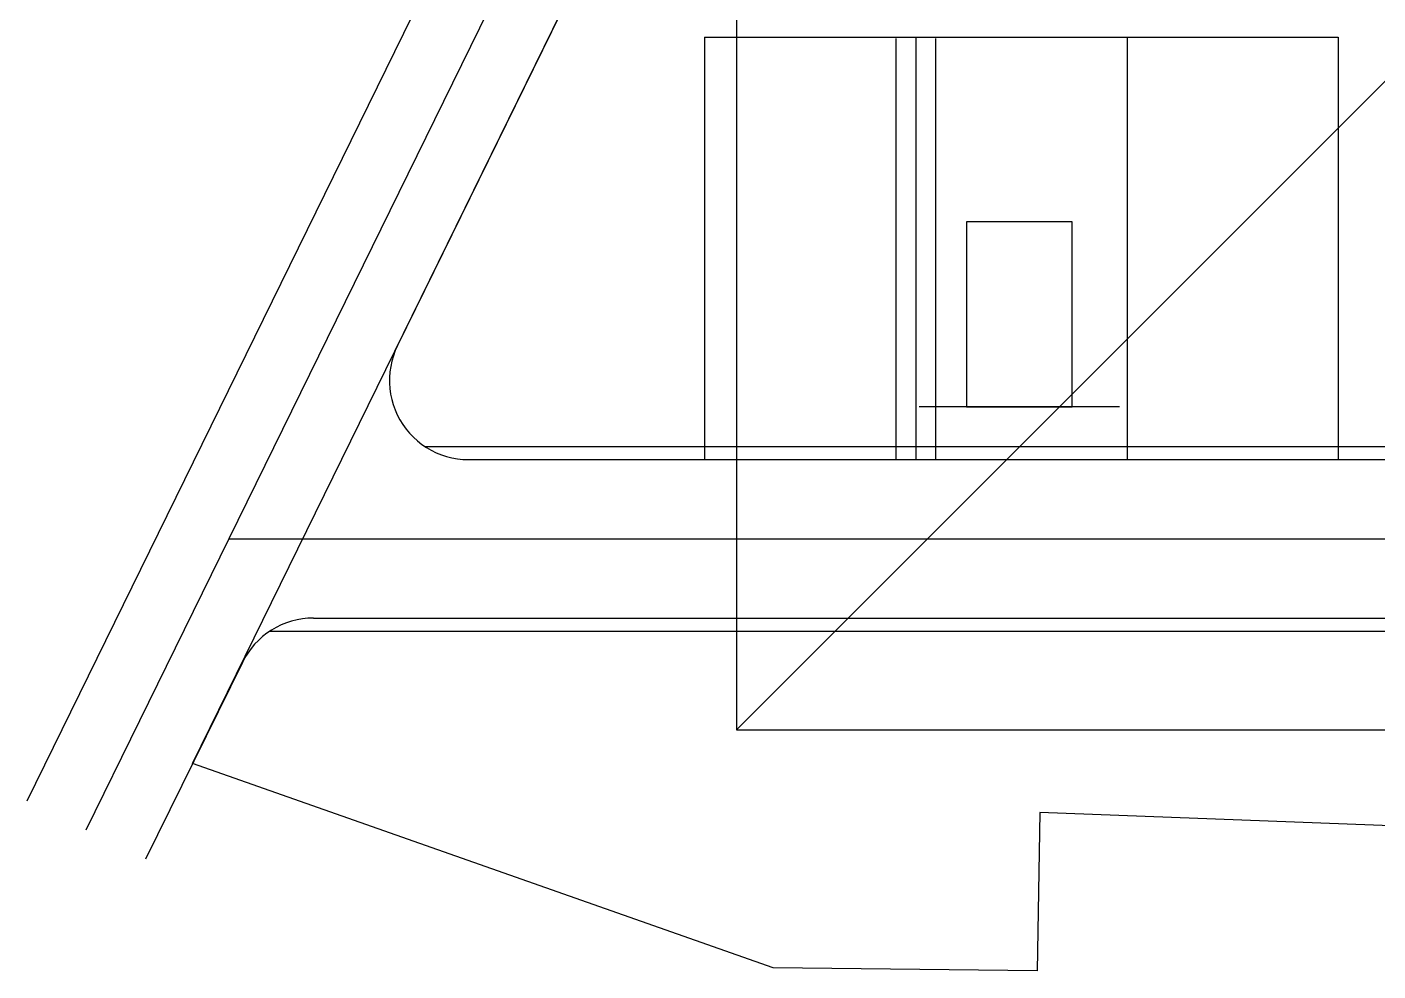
# Model space of a CAD drawing. Header units: millimetres. Extents: x -600 to 1200, y -204 to 1404.
# Drawn here: x -600 to 542, y -204 to 594 of the extents above; entities that cross this region are included whole.
import ezdxf

# ---------------------------------------------------------------- set-up
doc = ezdxf.new("R2010")
doc.units = ezdxf.units.MM
doc.layers.get('0').update_dxf_attribs({"linetype": 'CONTINUOUS'})
for name, color, linetype in [('BUILDING', 7, 'CONTINUOUS'), ('CL', 7, 'CONTINUOUS'), ('EASEMENT', 7, 'CONTINUOUS'), ('LOT', 7, 'CONTINUOUS'), ('PL', 7, 'CONTINUOUS'), ('ROW', 7, 'CONTINUOUS'), ('SETBACK', 7, 'CONTINUOUS')]:
    doc.layers.add(name, color=color, linetype=linetype)

msp = doc.modelspace()

# ---------------------------------------------------------------- linework, layer by layer
at = {"color": 96}
msp.add_lwpolyline([(0, 1200), (0, 0), (1200, 0), (1200, 1200), (0, 1200)], dxfattribs=at)
at = {"color": 7, "linetype": 'CONTINUOUS'}
msp.add_lwpolyline([(0, 0), (1200, 1200)], dxfattribs=at)
msp.add_lwpolyline([(0, 0), (1200, 1200)], dxfattribs=at)
at = {"layer": 'BUILDING', "color": 7}
msp.add_lwpolyline([(194.3, 273.2), (283.6, 273.2), (283.6, 429.5), (194.3, 429.5), (194.3, 273.2), (194.3, 273.2)], dxfattribs=at)
at = {"layer": 'CL', "color": 7, "linetype": 'CONTINUOUS'}
for points in [[(-549.9, -84.6), (168.4, 1379.3)], [(-429.1, 161.5), (-429.1, 161.5)], [(-429.1, 161.5), (704.5, 161.5)]]:
    msp.add_lwpolyline(points, dxfattribs=at)
at = {"layer": 'EASEMENT', "color": 7, "linetype": 'CONTINUOUS'}
for points in [[(134.7, 584.7), (134.7, 228.5)], [(168.2, 584.7), (168.2, 228.5)], [(-263.6, 239.7), (704.5, 239.7)], [(-394.8, 83.4), (704.5, 83.4)]]:
    msp.add_lwpolyline(points, dxfattribs=at)
at = {"layer": 'LOT', "color": 7}
for points in [[(-27.2, 585.8), (151.4, 585.8)], [(-27.2, 585.8), (-27.2, 228.5)], [(151.4, 585.8), (151.4, 228.5)], [(151.4, 585.8), (330.1, 585.8)], [(330.1, 585.8), (508.7, 585.8)], [(330.1, 585.8), (330.1, 228.5)], [(508.7, 585.8), (508.7, 228.5)]]:
    msp.add_lwpolyline(points, dxfattribs=at)
at = {"layer": 'PL', "color": 7}
msp.add_lwpolyline([(1181.4, 782.7), (753.9, -88.7), (256.3, -69.9), (254.1, -203.8), (30.9, -201.2), (-460.2, -28.5), (179.2, 1274.5), (1181.4, 782.7)], dxfattribs=at)
at = {"layer": 'ROW', "color": 7, "linetype": 'CONTINUOUS'}
for points in [[(-600, -60), (118.3, 1403.8)], [(218.5, 1354.7), (-286.7, 325)], [(-286.7, 325), (-288.6, 320.7), (-290.2, 316.3), (-291.5, 311.9), (-292.5, 307.3), (-293.2, 302.7), (-293.5, 298), (-293.5, 293.3), (-293.2, 288.7), (-292.6, 284), (-291.6, 279.4), (-290.3, 275), (-288.7, 270.6), (-286.9, 266.3), (-284.7, 262.1), (-282.2, 258.2), (-279.5, 254.4), (-276.5, 250.8), (-273.2, 247.4), (-269.8, 244.3), (-266.1, 241.4), (-262.2, 238.8), (-258.2, 236.4), (-254, 234.4), (-249.6, 232.6), (-245.2, 231.2), (-240.7, 230), (-236.1, 229.2), (-231.4, 228.7), (-226.7, 228.5), (-226.6, 228.5)], [(-226.6, 228.5), (704.5, 228.5)], [(-357.8, 94.5), (-362.5, 94.4), (-367.1, 93.9), (-371.7, 93.1), (-376.3, 91.9), (-380.7, 90.5), (-385.1, 88.8), (-389.3, 86.7), (-393.3, 84.4), (-397.2, 81.8), (-400.9, 78.9), (-404.3, 75.7), (-407.6, 72.4), (-410.6, 68.8), (-413.3, 65), (-415.8, 61.1), (-417.9, 57.1)], [(-357.8, 94.5), (704.5, 94.5)], [(-417.9, 57.1), (-499.8, -109.2)]]:
    msp.add_lwpolyline(points, dxfattribs=at)
at = {"layer": 'SETBACK', "color": 7, "linetype": 'CONTINUOUS'}
msp.add_lwpolyline([(323.6, 273.2), (154.3, 273.2)], dxfattribs=at)

doc.saveas('drawing.dxf')
